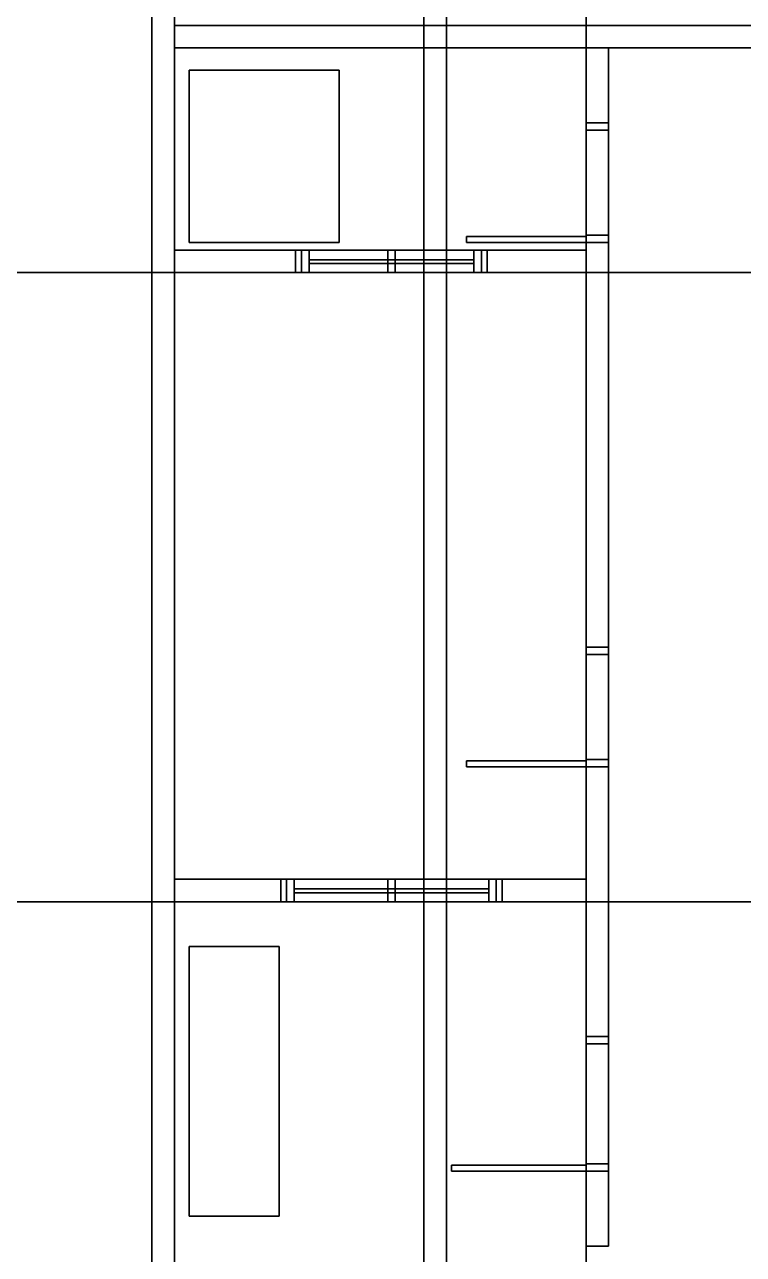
# Model space of a CAD drawing. Header units: metres. Extents: x 0 to 20, y 0 to 50.
# Drawn here: x 10 to 14.8, y 15.95 to 24.16 of the extents above; entities that cross this region are included whole.
import ezdxf

# ---------------------------------------------------------------- set-up
doc = ezdxf.new("R2010")
doc.units = ezdxf.units.M
doc.layers.add('MODELO_3D', color=7, linetype='Continuous')

msp = doc.modelspace()

# ---------------------------------------------------------------- linework, layer by layer
at = {"layer": 'MODELO_3D'}
for points in [[(0, 50, -0.25), (20, 50, -0.25), (20, 0, -0.25), (0, 0, -0.25)], [(20, 50, -0.05), (0, 50, -0.05), (0, 0, -0.05), (20, 0, -0.05)], [(2, 42, -0.15), (18, 42, -0.15), (18, 12, -0.15), (2, 12, -0.15)], [(18, 42), (2, 42), (2, 12), (18, 12)], [(2, 37, 4), (18, 37, 4), (18, 12, 4), (2, 12, 4)], [(18, 37, 4.2), (2, 37, 4.2), (2, 12, 4.2), (18, 12, 4.2)], [(12.666667, 12), (12.666667, 12, 4), (12.666667, 36, 4), (12.666667, 36)], [(12.666667, 36), (12.816667, 36), (12.816667, 12), (12.666667, 12)], [(12.816667, 36, 4), (12.666667, 36, 4), (12.666667, 12, 4), (12.816667, 12, 4)], [(12.816667, 36), (12.816667, 36, 4), (12.816667, 12, 4), (12.816667, 12)], [(9, 30.299999, 7.05), (11, 30.299999, 7.05), (11, 22.5, 7.05), (9, 22.5, 7.05)], [(11, 30.299999, 7.2), (9, 30.299999, 7.2), (9, 22.5, 7.2), (11, 22.5, 7.2)], [(11, 30.299999, 7.05), (11, 30.299999, 7.2), (11, 22.5, 7.2), (11, 22.5, 7.05)], [(11, 22.5, 7.05), (11, 22.5, 7.2), (11, 30.299999, 7.2), (11, 30.299999, 7.05)], [(11, 30.299999, 7.05), (13.75, 30.299999, 7.05), (13.75, 22.5, 7.05), (11, 22.5, 7.05)], [(13.75, 30.299999, 7.2), (11, 30.299999, 7.2), (11, 22.5, 7.2), (13.75, 22.5, 7.2)], [(13.75, 30.299999, 7.05), (13.75, 30.299999, 7.2), (13.75, 22.5, 7.2), (13.75, 22.5, 7.05)], [(13.75, 22.5, 7.05), (13.75, 22.5, 7.2), (13.75, 30.299999, 7.2), (13.75, 30.299999, 7.05)], [(13.75, 30.299999, 7.05), (18, 30.299999, 7.05), (18, 22.5, 7.05), (13.75, 22.5, 7.05)], [(18, 30.299999, 7.2), (13.75, 30.299999, 7.2), (13.75, 22.5, 7.2), (18, 22.5, 7.2)], [(10.85, 13.900001, 4.2), (10.85, 13.900001, 7.05), (10.85, 25, 7.05), (10.85, 25, 4.2)], [(10.85, 25, 4.2), (11, 25, 4.2), (11, 13.900001, 4.2), (10.85, 13.900001, 4.2)], [(11, 25, 7.05), (10.85, 25, 7.05), (10.85, 13.900001, 7.05), (11, 13.900001, 7.05)], [(11, 25, 4.2), (11, 25, 7.05), (11, 13.900001, 7.05), (11, 13.900001, 4.2)], [(11, 24, 4.2), (11, 24, 7.05), (11, 24.150002, 7.05), (11, 24.150002, 4.2)], [(11, 24.150002, 4.2), (11, 24.150002, 7.05), (18, 24.150002, 7.05), (18, 24.150002, 4.2)], [(11, 24.150002, 4.2), (18, 24.150002, 4.2), (18, 24, 4.2), (11, 24, 4.2)], [(18, 24.150002, 7.05), (11, 24.150002, 7.05), (11, 24, 7.05), (18, 24, 7.05)], [(18, 24, 4.2), (18, 24, 7.05), (11, 24, 7.05), (11, 24, 4.2)], [(13.75, 23.5, 4.2), (13.75, 23.5, 7.05), (13.75, 24, 7.05), (13.75, 24, 4.2)], [(13.75, 24, 4.2), (13.75, 24, 7.05), (13.9, 24, 7.05), (13.9, 24, 4.2)], [(13.75, 24, 4.2), (13.9, 24, 4.2), (13.9, 23.5, 4.2), (13.75, 23.5, 4.2)], [(13.9, 24, 7.05), (13.75, 24, 7.05), (13.75, 23.5, 7.05), (13.9, 23.5, 7.05)], [(13.9, 24, 4.2), (13.9, 24, 7.05), (13.9, 23.5, 7.05), (13.9, 23.5, 4.2)], [(11.1, 22.699999, 4.2), (11.1, 22.699999, 4.26), (11.1, 23.85, 4.26), (11.1, 23.85, 4.2)], [(11.1, 23.85, 4.2), (11.1, 23.85, 4.26), (12.1, 23.85, 4.26), (12.1, 23.85, 4.2)], [(11.1, 23.85, 4.2), (12.1, 23.85, 4.2), (12.1, 22.699999, 4.2), (11.1, 22.699999, 4.2)], [(12.1, 23.85, 4.26), (11.1, 23.85, 4.26), (11.1, 22.699999, 4.26), (12.1, 22.699999, 4.26)], [(12.1, 23.85, 4.2), (12.1, 23.85, 4.26), (12.1, 22.699999, 4.26), (12.1, 22.699999, 4.2)], [(13.75, 22.700001, 6.3), (13.75, 22.700001, 7.05), (13.75, 23.5, 7.05), (13.75, 23.5, 6.3)], [(13.75, 23.5, 6.3), (13.75, 23.5, 7.05), (13.9, 23.5, 7.05), (13.9, 23.5, 6.3)], [(13.75, 23.5, 6.3), (13.9, 23.5, 6.3), (13.9, 22.700001, 6.3), (13.75, 22.700001, 6.3)], [(13.9, 23.5, 7.05), (13.75, 23.5, 7.05), (13.75, 22.700001, 7.05), (13.9, 22.700001, 7.05)], [(13.75, 23.450001, 4.2), (13.75, 23.450001, 6.3), (13.75, 23.5, 6.3), (13.75, 23.5, 4.2)], [(13.75, 23.5, 4.2), (13.75, 23.5, 6.3), (13.9, 23.5, 6.3), (13.9, 23.5, 4.2)], [(13.75, 23.5, 4.2), (13.9, 23.5, 4.2), (13.9, 23.450001, 4.2), (13.75, 23.450001, 4.2)], [(13.9, 23.5, 6.3), (13.75, 23.5, 6.3), (13.75, 23.450001, 6.3), (13.9, 23.450001, 6.3)], [(13.75, 22.700001, 4.2), (13.75, 22.700001, 4.25), (13.75, 23.5, 4.25), (13.75, 23.5, 4.2)], [(13.75, 23.5, 4.2), (13.75, 23.5, 4.25), (13.9, 23.5, 4.25), (13.9, 23.5, 4.2)], [(13.75, 23.5, 4.2), (13.9, 23.5, 4.2), (13.9, 22.700001, 4.2), (13.75, 22.700001, 4.2)], [(13.9, 23.5, 4.25), (13.75, 23.5, 4.25), (13.75, 22.700001, 4.25), (13.9, 22.700001, 4.25)], [(13.75, 22.700001, 6.25), (13.75, 22.700001, 6.3), (13.75, 23.5, 6.3), (13.75, 23.5, 6.25)], [(13.75, 23.5, 6.25), (13.75, 23.5, 6.3), (13.9, 23.5, 6.3), (13.9, 23.5, 6.25)], [(13.75, 23.5, 6.25), (13.9, 23.5, 6.25), (13.9, 22.700001, 6.25), (13.75, 22.700001, 6.25)], [(13.9, 23.5, 6.3), (13.75, 23.5, 6.3), (13.75, 22.700001, 6.3), (13.9, 22.700001, 6.3)], [(13.9, 23.5, 4.2), (13.9, 23.5, 7.05), (13.75, 23.5, 7.05), (13.75, 23.5, 4.2)], [(13.9, 23.5, 6.3), (13.9, 23.5, 7.05), (13.9, 22.700001, 7.05), (13.9, 22.700001, 6.3)], [(13.9, 23.5, 4.2), (13.9, 23.5, 6.3), (13.9, 23.450001, 6.3), (13.9, 23.450001, 4.2)], [(13.9, 23.5, 4.2), (13.9, 23.5, 4.25), (13.9, 22.700001, 4.25), (13.9, 22.700001, 4.2)], [(13.9, 23.5, 6.25), (13.9, 23.5, 6.3), (13.9, 22.700001, 6.3), (13.9, 22.700001, 6.25)], [(13.9, 23.450001, 4.2), (13.9, 23.450001, 6.3), (13.75, 23.450001, 6.3), (13.75, 23.450001, 4.2)], [(13.75, 22.700001, 4.2), (13.75, 22.700001, 6.3), (13.75, 22.75, 6.3), (13.75, 22.75, 4.2)], [(13.75, 22.75, 4.2), (13.75, 22.75, 6.3), (13.9, 22.75, 6.3), (13.9, 22.75, 4.2)], [(13.75, 22.75, 4.2), (13.9, 22.75, 4.2), (13.9, 22.700001, 4.2), (13.75, 22.700001, 4.2)], [(13.9, 22.75, 6.3), (13.75, 22.75, 6.3), (13.75, 22.700001, 6.3), (13.9, 22.700001, 6.3)], [(13.9, 22.75, 4.2), (13.9, 22.75, 6.3), (13.9, 22.700001, 6.3), (13.9, 22.700001, 4.2)], [(12.1, 22.699999, 4.2), (12.1, 22.699999, 4.26), (11.1, 22.699999, 4.26), (11.1, 22.699999, 4.2)], [(12.950001, 22.699999, 4.2), (12.950001, 22.699999, 6.26), (12.950001, 22.74, 6.26), (12.950001, 22.74, 4.2)], [(12.950001, 22.74, 4.2), (12.950001, 22.74, 6.26), (13.75, 22.74, 6.26), (13.75, 22.74, 4.2)], [(12.950001, 22.74, 4.2), (13.75, 22.74, 4.2), (13.75, 22.699999, 4.2), (12.950001, 22.699999, 4.2)], [(13.75, 22.74, 6.26), (12.950001, 22.74, 6.26), (12.950001, 22.699999, 6.26), (13.75, 22.699999, 6.26)], [(13.75, 22.699999, 4.2), (13.75, 22.699999, 6.26), (12.950001, 22.699999, 6.26), (12.950001, 22.699999, 4.2)], [(13.75, 22.74, 4.2), (13.75, 22.74, 6.26), (13.75, 22.699999, 6.26), (13.75, 22.699999, 4.2)], [(13.75, 20, 4.2), (13.75, 20, 7.05), (13.75, 22.700001, 7.05), (13.75, 22.700001, 4.2)], [(13.75, 22.700001, 4.2), (13.75, 22.700001, 7.05), (13.9, 22.700001, 7.05), (13.9, 22.700001, 4.2)], [(13.75, 22.700001, 4.2), (13.9, 22.700001, 4.2), (13.9, 20, 4.2), (13.75, 20, 4.2)], [(13.9, 22.700001, 7.05), (13.75, 22.700001, 7.05), (13.75, 20, 7.05), (13.9, 20, 7.05)], [(13.9, 22.700001, 6.3), (13.9, 22.700001, 7.05), (13.75, 22.700001, 7.05), (13.75, 22.700001, 6.3)], [(13.9, 22.700001, 4.2), (13.9, 22.700001, 6.3), (13.75, 22.700001, 6.3), (13.75, 22.700001, 4.2)], [(13.9, 22.700001, 4.2), (13.9, 22.700001, 4.25), (13.75, 22.700001, 4.25), (13.75, 22.700001, 4.2)], [(13.9, 22.700001, 6.25), (13.9, 22.700001, 6.3), (13.75, 22.700001, 6.3), (13.75, 22.700001, 6.25)], [(13.9, 22.700001, 4.2), (13.9, 22.700001, 7.05), (13.9, 20, 7.05), (13.9, 20, 4.2)], [(11, 22.5, 4.2), (11, 22.5, 7.05), (11, 22.650002, 7.05), (11, 22.650002, 4.2)], [(11, 22.650002, 4.2), (11, 22.650002, 7.05), (11.85, 22.650002, 7.05), (11.85, 22.650002, 4.2)], [(11, 22.650002, 4.2), (11.85, 22.650002, 4.2), (11.85, 22.5, 4.2), (11, 22.5, 4.2)], [(11.85, 22.650002, 7.05), (11, 22.650002, 7.05), (11, 22.5, 7.05), (11.85, 22.5, 7.05)], [(11.809999, 22.5, 5.665), (11.809999, 22.5, 5.7), (11.809999, 22.650002, 5.7), (11.809999, 22.650002, 5.665)], [(11.809999, 22.650002, 5.665), (11.809999, 22.650002, 5.7), (13.09, 22.650002, 5.7), (13.09, 22.650002, 5.665)], [(11.809999, 22.650002, 5.665), (13.09, 22.650002, 5.665), (13.09, 22.5, 5.665), (11.809999, 22.5, 5.665)], [(13.09, 22.650002, 5.7), (11.809999, 22.650002, 5.7), (11.809999, 22.5, 5.7), (13.09, 22.5, 5.7)], [(11.849999, 22.5, 4.2), (11.849999, 22.5, 5.7), (11.849999, 22.650002, 5.7), (11.849999, 22.650002, 4.2)], [(11.849999, 22.650002, 4.2), (11.849999, 22.650002, 5.7), (13.05, 22.650002, 5.7), (13.05, 22.650002, 4.2)], [(11.849999, 22.650002, 4.2), (13.05, 22.650002, 4.2), (13.05, 22.5, 4.2), (11.849999, 22.5, 4.2)], [(13.05, 22.650002, 5.7), (11.849999, 22.650002, 5.7), (11.849999, 22.5, 5.7), (13.05, 22.5, 5.7)], [(11.849999, 22.5, 6.5), (11.849999, 22.5, 7.05), (11.849999, 22.650002, 7.05), (11.849999, 22.650002, 6.5)], [(11.849999, 22.650002, 6.5), (11.849999, 22.650002, 7.05), (13.05, 22.650002, 7.05), (13.05, 22.650002, 6.5)], [(11.849999, 22.650002, 6.5), (13.05, 22.650002, 6.5), (13.05, 22.5, 6.5), (11.849999, 22.5, 6.5)], [(13.05, 22.650002, 7.05), (11.849999, 22.650002, 7.05), (11.849999, 22.5, 7.05), (13.05, 22.5, 7.05)], [(11.849999, 22.5, 5.7), (11.849999, 22.5, 5.75), (11.849999, 22.650002, 5.75), (11.849999, 22.650002, 5.7)], [(11.849999, 22.650002, 5.7), (11.849999, 22.650002, 5.75), (13.05, 22.650002, 5.75), (13.05, 22.650002, 5.7)], [(11.849999, 22.650002, 5.7), (13.05, 22.650002, 5.7), (13.05, 22.5, 5.7), (11.849999, 22.5, 5.7)], [(13.05, 22.650002, 5.75), (11.849999, 22.650002, 5.75), (11.849999, 22.5, 5.75), (13.05, 22.5, 5.75)], [(11.849999, 22.5, 6.45), (11.849999, 22.5, 6.5), (11.849999, 22.650002, 6.5), (11.849999, 22.650002, 6.45)], [(11.849999, 22.650002, 6.45), (11.849999, 22.650002, 6.5), (13.05, 22.650002, 6.5), (13.05, 22.650002, 6.45)], [(11.849999, 22.650002, 6.45), (13.05, 22.650002, 6.45), (13.05, 22.5, 6.45), (11.849999, 22.5, 6.45)], [(13.05, 22.650002, 6.5), (11.849999, 22.650002, 6.5), (11.849999, 22.5, 6.5), (13.05, 22.5, 6.5)], [(11.85, 22.650002, 4.2), (11.85, 22.650002, 7.05), (11.85, 22.5, 7.05), (11.85, 22.5, 4.2)], [(11.85, 22.5, 5.7), (11.85, 22.5, 6.5), (11.85, 22.650002, 6.5), (11.85, 22.650002, 5.7)], [(11.85, 22.650002, 5.7), (11.85, 22.650002, 6.5), (11.9, 22.650002, 6.5), (11.9, 22.650002, 5.7)], [(11.85, 22.650002, 5.7), (11.9, 22.650002, 5.7), (11.9, 22.5, 5.7), (11.85, 22.5, 5.7)], [(11.9, 22.650002, 6.5), (11.85, 22.650002, 6.5), (11.85, 22.5, 6.5), (11.9, 22.5, 6.5)], [(11.9, 22.650002, 5.7), (11.9, 22.650002, 6.5), (11.9, 22.5, 6.5), (11.9, 22.5, 5.7)], [(11.9, 22.559999, 5.75), (11.9, 22.559999, 6.45), (11.9, 22.585001, 6.45), (11.9, 22.585001, 5.75)], [(11.9, 22.585001, 5.75), (11.9, 22.585001, 6.45), (13, 22.585001, 6.45), (13, 22.585001, 5.75)], [(11.9, 22.585001, 5.75), (13, 22.585001, 5.75), (13, 22.559999, 5.75), (11.9, 22.559999, 5.75)], [(13, 22.585001, 6.45), (11.9, 22.585001, 6.45), (11.9, 22.559999, 6.45), (13, 22.559999, 6.45)], [(12.425, 22.5, 5.7), (12.425, 22.5, 6.5), (12.425, 22.650002, 6.5), (12.425, 22.650002, 5.7)], [(12.425, 22.650002, 5.7), (12.425, 22.650002, 6.5), (12.474999, 22.650002, 6.5), (12.474999, 22.650002, 5.7)], [(12.425, 22.650002, 5.7), (12.474999, 22.650002, 5.7), (12.474999, 22.5, 5.7), (12.425, 22.5, 5.7)], [(12.474999, 22.650002, 6.5), (12.425, 22.650002, 6.5), (12.425, 22.5, 6.5), (12.474999, 22.5, 6.5)], [(12.474999, 22.650002, 5.7), (12.474999, 22.650002, 6.5), (12.474999, 22.5, 6.5), (12.474999, 22.5, 5.7)], [(13, 22.5, 5.7), (13, 22.5, 6.5), (13, 22.650002, 6.5), (13, 22.650002, 5.7)], [(13, 22.650002, 5.7), (13, 22.650002, 6.5), (13.049999, 22.650002, 6.5), (13.049999, 22.650002, 5.7)], [(13, 22.650002, 5.7), (13.049999, 22.650002, 5.7), (13.049999, 22.5, 5.7), (13, 22.5, 5.7)], [(13.049999, 22.650002, 6.5), (13, 22.650002, 6.5), (13, 22.5, 6.5), (13.049999, 22.5, 6.5)], [(13, 22.585001, 5.75), (13, 22.585001, 6.45), (13, 22.559999, 6.45), (13, 22.559999, 5.75)], [(13.049999, 22.650002, 5.7), (13.049999, 22.650002, 6.5), (13.049999, 22.5, 6.5), (13.049999, 22.5, 5.7)], [(13.049999, 22.5, 4.2), (13.049999, 22.5, 7.05), (13.049999, 22.650002, 7.05), (13.049999, 22.650002, 4.2)], [(13.049999, 22.650002, 4.2), (13.049999, 22.650002, 7.05), (13.75, 22.650002, 7.05), (13.75, 22.650002, 4.2)], [(13.049999, 22.650002, 4.2), (13.75, 22.650002, 4.2), (13.75, 22.5, 4.2), (13.049999, 22.5, 4.2)], [(13.75, 22.650002, 7.05), (13.049999, 22.650002, 7.05), (13.049999, 22.5, 7.05), (13.75, 22.5, 7.05)], [(13.05, 22.650002, 4.2), (13.05, 22.650002, 5.7), (13.05, 22.5, 5.7), (13.05, 22.5, 4.2)], [(13.05, 22.650002, 6.5), (13.05, 22.650002, 7.05), (13.05, 22.5, 7.05), (13.05, 22.5, 6.5)], [(13.05, 22.650002, 5.7), (13.05, 22.650002, 5.75), (13.05, 22.5, 5.75), (13.05, 22.5, 5.7)], [(13.05, 22.650002, 6.45), (13.05, 22.650002, 6.5), (13.05, 22.5, 6.5), (13.05, 22.5, 6.45)], [(13.09, 22.650002, 5.665), (13.09, 22.650002, 5.7), (13.09, 22.5, 5.7), (13.09, 22.5, 5.665)], [(13.75, 22.650002, 4.2), (13.75, 22.650002, 7.05), (13.75, 22.5, 7.05), (13.75, 22.5, 4.2)], [(9, 22.5, 7.05), (9, 22.5, 7.2), (11, 22.5, 7.2), (11, 22.5, 7.05)], [(9, 22.5, 7.05), (11, 22.5, 7.05), (11, 18.299999, 7.05), (9, 18.299999, 7.05)], [(11, 22.5, 7.2), (9, 22.5, 7.2), (9, 18.299999, 7.2), (11, 18.299999, 7.2)], [(11, 22.5, 7.05), (11, 22.5, 7.2), (9, 22.5, 7.2), (9, 22.5, 7.05)], [(11.85, 22.5, 4.2), (11.85, 22.5, 7.05), (11, 22.5, 7.05), (11, 22.5, 4.2)], [(11, 18.299999, 4.2), (11, 18.299999, 4.225), (11, 22.5, 4.225), (11, 22.5, 4.2)], [(11, 22.5, 4.2), (11, 22.5, 4.225), (13.75, 22.5, 4.225), (13.75, 22.5, 4.2)], [(11, 22.5, 4.2), (13.75, 22.5, 4.2), (13.75, 18.299999, 4.2), (11, 18.299999, 4.2)], [(13.75, 22.5, 4.225), (11, 22.5, 4.225), (11, 18.299999, 4.225), (13.75, 18.299999, 4.225)], [(11, 22.5, 7.05), (11, 22.5, 7.2), (11, 18.299999, 7.2), (11, 18.299999, 7.05)], [(13.75, 22.5, 7.05), (13.75, 22.5, 7.2), (11, 22.5, 7.2), (11, 22.5, 7.05)], [(13.09, 22.5, 5.665), (13.09, 22.5, 5.7), (11.809999, 22.5, 5.7), (11.809999, 22.5, 5.665)], [(13.05, 22.5, 4.2), (13.05, 22.5, 5.7), (11.849999, 22.5, 5.7), (11.849999, 22.5, 4.2)], [(13.05, 22.5, 6.5), (13.05, 22.5, 7.05), (11.849999, 22.5, 7.05), (11.849999, 22.5, 6.5)], [(13.05, 22.5, 5.7), (13.05, 22.5, 5.75), (11.849999, 22.5, 5.75), (11.849999, 22.5, 5.7)], [(13.05, 22.5, 6.45), (13.05, 22.5, 6.5), (11.849999, 22.5, 6.5), (11.849999, 22.5, 6.45)], [(11.9, 22.5, 5.7), (11.9, 22.5, 6.5), (11.85, 22.5, 6.5), (11.85, 22.5, 5.7)], [(13, 22.559999, 5.75), (13, 22.559999, 6.45), (11.9, 22.559999, 6.45), (11.9, 22.559999, 5.75)], [(12.474999, 22.5, 5.7), (12.474999, 22.5, 6.5), (12.425, 22.5, 6.5), (12.425, 22.5, 5.7)], [(13.049999, 22.5, 5.7), (13.049999, 22.5, 6.5), (13, 22.5, 6.5), (13, 22.5, 5.7)], [(13.75, 22.5, 4.2), (13.75, 22.5, 7.05), (13.049999, 22.5, 7.05), (13.049999, 22.5, 4.2)], [(13.75, 22.5, 4.2), (13.75, 22.5, 4.225), (13.75, 18.299999, 4.225), (13.75, 18.299999, 4.2)], [(13.75, 18.299999, 7.05), (13.75, 18.299999, 7.2), (13.75, 22.5, 7.2), (13.75, 22.5, 7.05)], [(13.75, 22.5, 7.05), (13.75, 22.5, 7.2), (18, 22.5, 7.2), (18, 22.5, 7.05)], [(13.75, 22.5, 7.05), (18, 22.5, 7.05), (18, 18.299999, 7.05), (13.75, 18.299999, 7.05)], [(18, 22.5, 7.2), (13.75, 22.5, 7.2), (13.75, 18.299999, 7.2), (18, 18.299999, 7.2)], [(18, 22.5, 7.05), (18, 22.5, 7.2), (13.75, 22.5, 7.2), (13.75, 22.5, 7.05)], [(13.75, 19.200001, 6.3), (13.75, 19.200001, 7.05), (13.75, 20, 7.05), (13.75, 20, 6.3)], [(13.75, 20, 6.3), (13.75, 20, 7.05), (13.9, 20, 7.05), (13.9, 20, 6.3)], [(13.75, 20, 6.3), (13.9, 20, 6.3), (13.9, 19.200001, 6.3), (13.75, 19.200001, 6.3)], [(13.9, 20, 7.05), (13.75, 20, 7.05), (13.75, 19.200001, 7.05), (13.9, 19.200001, 7.05)], [(13.75, 19.950001, 4.2), (13.75, 19.950001, 6.3), (13.75, 20, 6.3), (13.75, 20, 4.2)], [(13.75, 20, 4.2), (13.75, 20, 6.3), (13.9, 20, 6.3), (13.9, 20, 4.2)], [(13.75, 20, 4.2), (13.9, 20, 4.2), (13.9, 19.950001, 4.2), (13.75, 19.950001, 4.2)], [(13.9, 20, 6.3), (13.75, 20, 6.3), (13.75, 19.950001, 6.3), (13.9, 19.950001, 6.3)], [(13.75, 19.200001, 4.2), (13.75, 19.200001, 4.25), (13.75, 20, 4.25), (13.75, 20, 4.2)], [(13.75, 20, 4.2), (13.75, 20, 4.25), (13.9, 20, 4.25), (13.9, 20, 4.2)], [(13.75, 20, 4.2), (13.9, 20, 4.2), (13.9, 19.200001, 4.2), (13.75, 19.200001, 4.2)], [(13.9, 20, 4.25), (13.75, 20, 4.25), (13.75, 19.200001, 4.25), (13.9, 19.200001, 4.25)], [(13.75, 19.200001, 6.25), (13.75, 19.200001, 6.3), (13.75, 20, 6.3), (13.75, 20, 6.25)], [(13.75, 20, 6.25), (13.75, 20, 6.3), (13.9, 20, 6.3), (13.9, 20, 6.25)], [(13.75, 20, 6.25), (13.9, 20, 6.25), (13.9, 19.200001, 6.25), (13.75, 19.200001, 6.25)], [(13.9, 20, 6.3), (13.75, 20, 6.3), (13.75, 19.200001, 6.3), (13.9, 19.200001, 6.3)], [(13.9, 20, 4.2), (13.9, 20, 7.05), (13.75, 20, 7.05), (13.75, 20, 4.2)], [(13.9, 19.950001, 4.2), (13.9, 19.950001, 6.3), (13.75, 19.950001, 6.3), (13.75, 19.950001, 4.2)], [(13.9, 20, 6.3), (13.9, 20, 7.05), (13.9, 19.200001, 7.05), (13.9, 19.200001, 6.3)], [(13.9, 20, 4.2), (13.9, 20, 6.3), (13.9, 19.950001, 6.3), (13.9, 19.950001, 4.2)], [(13.9, 20, 4.2), (13.9, 20, 4.25), (13.9, 19.200001, 4.25), (13.9, 19.200001, 4.2)], [(13.9, 20, 6.25), (13.9, 20, 6.3), (13.9, 19.200001, 6.3), (13.9, 19.200001, 6.25)], [(12.950001, 19.199999, 4.2), (12.950001, 19.199999, 6.26), (12.950001, 19.24, 6.26), (12.950001, 19.24, 4.2)], [(12.950001, 19.24, 4.2), (12.950001, 19.24, 6.26), (13.75, 19.24, 6.26), (13.75, 19.24, 4.2)], [(12.950001, 19.24, 4.2), (13.75, 19.24, 4.2), (13.75, 19.199999, 4.2), (12.950001, 19.199999, 4.2)], [(13.75, 19.24, 6.26), (12.950001, 19.24, 6.26), (12.950001, 19.199999, 6.26), (13.75, 19.199999, 6.26)], [(13.75, 19.200001, 4.2), (13.75, 19.200001, 6.3), (13.75, 19.25, 6.3), (13.75, 19.25, 4.2)], [(13.75, 19.25, 4.2), (13.75, 19.25, 6.3), (13.9, 19.25, 6.3), (13.9, 19.25, 4.2)], [(13.75, 19.25, 4.2), (13.9, 19.25, 4.2), (13.9, 19.200001, 4.2), (13.75, 19.200001, 4.2)], [(13.9, 19.25, 6.3), (13.75, 19.25, 6.3), (13.75, 19.200001, 6.3), (13.9, 19.200001, 6.3)], [(13.75, 19.24, 4.2), (13.75, 19.24, 6.26), (13.75, 19.199999, 6.26), (13.75, 19.199999, 4.2)], [(13.9, 19.25, 4.2), (13.9, 19.25, 6.3), (13.9, 19.200001, 6.3), (13.9, 19.200001, 4.2)], [(13.75, 19.199999, 4.2), (13.75, 19.199999, 6.26), (12.950001, 19.199999, 6.26), (12.950001, 19.199999, 4.2)], [(13.9, 19.200001, 6.3), (13.9, 19.200001, 7.05), (13.75, 19.200001, 7.05), (13.75, 19.200001, 6.3)], [(13.9, 19.200001, 4.2), (13.9, 19.200001, 6.3), (13.75, 19.200001, 6.3), (13.75, 19.200001, 4.2)], [(13.9, 19.200001, 4.2), (13.9, 19.200001, 4.25), (13.75, 19.200001, 4.25), (13.75, 19.200001, 4.2)], [(13.9, 19.200001, 6.25), (13.9, 19.200001, 6.3), (13.75, 19.200001, 6.3), (13.75, 19.200001, 6.25)], [(13.75, 17.4, 4.2), (13.75, 17.4, 7.05), (13.75, 19.199999, 7.05), (13.75, 19.199999, 4.2)], [(13.75, 19.199999, 4.2), (13.75, 19.199999, 7.05), (13.9, 19.199999, 7.05), (13.9, 19.199999, 4.2)], [(13.75, 19.199999, 4.2), (13.9, 19.199999, 4.2), (13.9, 17.4, 4.2), (13.75, 17.4, 4.2)], [(13.9, 19.199999, 7.05), (13.75, 19.199999, 7.05), (13.75, 17.4, 7.05), (13.9, 17.4, 7.05)], [(13.9, 19.199999, 4.2), (13.9, 19.199999, 7.05), (13.9, 17.4, 7.05), (13.9, 17.4, 4.2)], [(11, 18.299999, 4.2), (11, 18.299999, 7.05), (11, 18.450001, 7.05), (11, 18.450001, 4.2)], [(11, 18.450001, 4.2), (11, 18.450001, 7.05), (11.75, 18.450001, 7.05), (11.75, 18.450001, 4.2)], [(11, 18.450001, 4.2), (11.75, 18.450001, 4.2), (11.75, 18.299999, 4.2), (11, 18.299999, 4.2)], [(11.75, 18.450001, 7.05), (11, 18.450001, 7.05), (11, 18.299999, 7.05), (11.75, 18.299999, 7.05)], [(11.71, 18.299999, 5.265), (11.71, 18.299999, 5.3), (11.71, 18.450001, 5.3), (11.71, 18.450001, 5.265)], [(11.71, 18.450001, 5.265), (11.71, 18.450001, 5.3), (13.19, 18.450001, 5.3), (13.19, 18.450001, 5.265)], [(11.71, 18.450001, 5.265), (13.19, 18.450001, 5.265), (13.19, 18.299999, 5.265), (11.71, 18.299999, 5.265)], [(13.19, 18.450001, 5.3), (11.71, 18.450001, 5.3), (11.71, 18.299999, 5.3), (13.19, 18.299999, 5.3)], [(11.75, 18.450001, 4.2), (11.75, 18.450001, 7.05), (11.75, 18.299999, 7.05), (11.75, 18.299999, 4.2)], [(11.75, 18.299999, 4.2), (11.75, 18.299999, 5.3), (11.75, 18.450001, 5.3), (11.75, 18.450001, 4.2)], [(11.75, 18.450001, 4.2), (11.75, 18.450001, 5.3), (13.15, 18.450001, 5.3), (13.15, 18.450001, 4.2)], [(11.75, 18.450001, 4.2), (13.15, 18.450001, 4.2), (13.15, 18.299999, 4.2), (11.75, 18.299999, 4.2)], [(13.15, 18.450001, 5.3), (11.75, 18.450001, 5.3), (11.75, 18.299999, 5.3), (13.15, 18.299999, 5.3)], [(11.75, 18.299999, 6.7), (11.75, 18.299999, 7.05), (11.75, 18.450001, 7.05), (11.75, 18.450001, 6.7)], [(11.75, 18.450001, 6.7), (11.75, 18.450001, 7.05), (13.15, 18.450001, 7.05), (13.15, 18.450001, 6.7)], [(11.75, 18.450001, 6.7), (13.15, 18.450001, 6.7), (13.15, 18.299999, 6.7), (11.75, 18.299999, 6.7)], [(13.15, 18.450001, 7.05), (11.75, 18.450001, 7.05), (11.75, 18.299999, 7.05), (13.15, 18.299999, 7.05)], [(11.75, 18.299999, 5.3), (11.75, 18.299999, 6.7), (11.75, 18.450001, 6.7), (11.75, 18.450001, 5.3)], [(11.75, 18.450001, 5.3), (11.75, 18.450001, 6.7), (11.799999, 18.450001, 6.7), (11.799999, 18.450001, 5.3)], [(11.75, 18.450001, 5.3), (11.799999, 18.450001, 5.3), (11.799999, 18.299999, 5.3), (11.75, 18.299999, 5.3)], [(11.799999, 18.450001, 6.7), (11.75, 18.450001, 6.7), (11.75, 18.299999, 6.7), (11.799999, 18.299999, 6.7)], [(11.75, 18.299999, 5.3), (11.75, 18.299999, 5.35), (11.75, 18.450001, 5.35), (11.75, 18.450001, 5.3)], [(11.75, 18.450001, 5.3), (11.75, 18.450001, 5.35), (13.15, 18.450001, 5.35), (13.15, 18.450001, 5.3)], [(11.75, 18.450001, 5.3), (13.15, 18.450001, 5.3), (13.15, 18.299999, 5.3), (11.75, 18.299999, 5.3)], [(13.15, 18.450001, 5.35), (11.75, 18.450001, 5.35), (11.75, 18.299999, 5.35), (13.15, 18.299999, 5.35)], [(11.75, 18.299999, 6.65), (11.75, 18.299999, 6.7), (11.75, 18.450001, 6.7), (11.75, 18.450001, 6.65)], [(11.75, 18.450001, 6.65), (11.75, 18.450001, 6.7), (13.15, 18.450001, 6.7), (13.15, 18.450001, 6.65)], [(11.75, 18.450001, 6.65), (13.15, 18.450001, 6.65), (13.15, 18.299999, 6.65), (11.75, 18.299999, 6.65)], [(13.15, 18.450001, 6.7), (11.75, 18.450001, 6.7), (11.75, 18.299999, 6.7), (13.15, 18.299999, 6.7)], [(11.799999, 18.450001, 5.3), (11.799999, 18.450001, 6.7), (11.799999, 18.299999, 6.7), (11.799999, 18.299999, 5.3)], [(12.425, 18.299999, 5.3), (12.425, 18.299999, 6.7), (12.425, 18.450001, 6.7), (12.425, 18.450001, 5.3)], [(12.425, 18.450001, 5.3), (12.425, 18.450001, 6.7), (12.474999, 18.450001, 6.7), (12.474999, 18.450001, 5.3)], [(12.425, 18.450001, 5.3), (12.474999, 18.450001, 5.3), (12.474999, 18.299999, 5.3), (12.425, 18.299999, 5.3)], [(12.474999, 18.450001, 6.7), (12.425, 18.450001, 6.7), (12.425, 18.299999, 6.7), (12.474999, 18.299999, 6.7)], [(12.474999, 18.450001, 5.3), (12.474999, 18.450001, 6.7), (12.474999, 18.299999, 6.7), (12.474999, 18.299999, 5.3)], [(13.1, 18.299999, 5.3), (13.1, 18.299999, 6.7), (13.1, 18.450001, 6.7), (13.1, 18.450001, 5.3)], [(13.1, 18.450001, 5.3), (13.1, 18.450001, 6.7), (13.15, 18.450001, 6.7), (13.15, 18.450001, 5.3)], [(13.1, 18.450001, 5.3), (13.15, 18.450001, 5.3), (13.15, 18.299999, 5.3), (13.1, 18.299999, 5.3)], [(13.15, 18.450001, 6.7), (13.1, 18.450001, 6.7), (13.1, 18.299999, 6.7), (13.15, 18.299999, 6.7)], [(13.15, 18.450001, 4.2), (13.15, 18.450001, 5.3), (13.15, 18.299999, 5.3), (13.15, 18.299999, 4.2)], [(13.15, 18.450001, 6.7), (13.15, 18.450001, 7.05), (13.15, 18.299999, 7.05), (13.15, 18.299999, 6.7)], [(13.15, 18.450001, 5.3), (13.15, 18.450001, 6.7), (13.15, 18.299999, 6.7), (13.15, 18.299999, 5.3)], [(13.15, 18.450001, 5.3), (13.15, 18.450001, 5.35), (13.15, 18.299999, 5.35), (13.15, 18.299999, 5.3)], [(13.15, 18.450001, 6.65), (13.15, 18.450001, 6.7), (13.15, 18.299999, 6.7), (13.15, 18.299999, 6.65)], [(13.15, 18.299999, 4.2), (13.15, 18.299999, 7.05), (13.15, 18.450001, 7.05), (13.15, 18.450001, 4.2)], [(13.15, 18.450001, 4.2), (13.15, 18.450001, 7.05), (13.75, 18.450001, 7.05), (13.75, 18.450001, 4.2)], [(13.15, 18.450001, 4.2), (13.75, 18.450001, 4.2), (13.75, 18.299999, 4.2), (13.15, 18.299999, 4.2)], [(13.75, 18.450001, 7.05), (13.15, 18.450001, 7.05), (13.15, 18.299999, 7.05), (13.75, 18.299999, 7.05)], [(13.19, 18.450001, 5.265), (13.19, 18.450001, 5.3), (13.19, 18.299999, 5.3), (13.19, 18.299999, 5.265)], [(13.75, 18.450001, 4.2), (13.75, 18.450001, 7.05), (13.75, 18.299999, 7.05), (13.75, 18.299999, 4.2)], [(11.8, 18.359999, 5.35), (11.8, 18.359999, 6.65), (11.8, 18.385, 6.65), (11.8, 18.385, 5.35)], [(11.8, 18.385, 5.35), (11.8, 18.385, 6.65), (13.099999, 18.385, 6.65), (13.099999, 18.385, 5.35)], [(11.8, 18.385, 5.35), (13.099999, 18.385, 5.35), (13.099999, 18.359999, 5.35), (11.8, 18.359999, 5.35)], [(13.099999, 18.385, 6.65), (11.8, 18.385, 6.65), (11.8, 18.359999, 6.65), (13.099999, 18.359999, 6.65)], [(13.099999, 18.359999, 5.35), (13.099999, 18.359999, 6.65), (11.8, 18.359999, 6.65), (11.8, 18.359999, 5.35)], [(13.099999, 18.385, 5.35), (13.099999, 18.385, 6.65), (13.099999, 18.359999, 6.65), (13.099999, 18.359999, 5.35)], [(9, 18.299999, 7.05), (9, 18.299999, 7.2), (11, 18.299999, 7.2), (11, 18.299999, 7.05)], [(9, 18.299999, 7.05), (11, 18.299999, 7.05), (11, 12, 7.05), (9, 12, 7.05)], [(11, 18.299999, 7.2), (9, 18.299999, 7.2), (9, 12, 7.2), (11, 12, 7.2)], [(11, 18.299999, 7.05), (11, 18.299999, 7.2), (9, 18.299999, 7.2), (9, 18.299999, 7.05)], [(11.75, 18.299999, 4.2), (11.75, 18.299999, 7.05), (11, 18.299999, 7.05), (11, 18.299999, 4.2)], [(13.75, 18.299999, 4.2), (13.75, 18.299999, 4.225), (11, 18.299999, 4.225), (11, 18.299999, 4.2)], [(11, 18.299999, 7.05), (11, 18.299999, 7.2), (11, 12, 7.2), (11, 12, 7.05)], [(11, 12, 7.05), (11, 12, 7.2), (11, 18.299999, 7.2), (11, 18.299999, 7.05)], [(11, 18.299999, 7.05), (11, 18.299999, 7.2), (13.75, 18.299999, 7.2), (13.75, 18.299999, 7.05)], [(11, 18.299999, 7.05), (13.75, 18.299999, 7.05), (13.75, 12, 7.05), (11, 12, 7.05)], [(13.75, 18.299999, 7.2), (11, 18.299999, 7.2), (11, 12, 7.2), (13.75, 12, 7.2)], [(13.19, 18.299999, 5.265), (13.19, 18.299999, 5.3), (11.71, 18.299999, 5.3), (11.71, 18.299999, 5.265)], [(13.15, 18.299999, 4.2), (13.15, 18.299999, 5.3), (11.75, 18.299999, 5.3), (11.75, 18.299999, 4.2)], [(13.15, 18.299999, 6.7), (13.15, 18.299999, 7.05), (11.75, 18.299999, 7.05), (11.75, 18.299999, 6.7)], [(11.799999, 18.299999, 5.3), (11.799999, 18.299999, 6.7), (11.75, 18.299999, 6.7), (11.75, 18.299999, 5.3)], [(13.15, 18.299999, 5.3), (13.15, 18.299999, 5.35), (11.75, 18.299999, 5.35), (11.75, 18.299999, 5.3)], [(13.15, 18.299999, 6.65), (13.15, 18.299999, 6.7), (11.75, 18.299999, 6.7), (11.75, 18.299999, 6.65)], [(12.474999, 18.299999, 5.3), (12.474999, 18.299999, 6.7), (12.425, 18.299999, 6.7), (12.425, 18.299999, 5.3)], [(13.15, 18.299999, 5.3), (13.15, 18.299999, 6.7), (13.1, 18.299999, 6.7), (13.1, 18.299999, 5.3)], [(13.75, 18.299999, 4.2), (13.75, 18.299999, 7.05), (13.15, 18.299999, 7.05), (13.15, 18.299999, 4.2)], [(13.75, 18.299999, 7.05), (13.75, 18.299999, 7.2), (13.75, 12, 7.2), (13.75, 12, 7.05)], [(13.75, 12, 7.05), (13.75, 12, 7.2), (13.75, 18.299999, 7.2), (13.75, 18.299999, 7.05)], [(13.75, 18.299999, 7.05), (13.75, 18.299999, 7.2), (18, 18.299999, 7.2), (18, 18.299999, 7.05)], [(13.75, 18.299999, 7.05), (18, 18.299999, 7.05), (18, 12, 7.05), (13.75, 12, 7.05)], [(18, 18.299999, 7.2), (13.75, 18.299999, 7.2), (13.75, 12, 7.2), (18, 12, 7.2)], [(18, 18.299999, 7.05), (18, 18.299999, 7.2), (13.75, 18.299999, 7.2), (13.75, 18.299999, 7.05)], [(11.099999, 16.200001, 4.2), (11.099999, 16.200001, 5.1), (11.099999, 18, 5.1), (11.099999, 18, 4.2)], [(11.099999, 18, 4.2), (11.099999, 18, 5.1), (11.7, 18, 5.1), (11.7, 18, 4.2)], [(11.099999, 18, 4.2), (11.7, 18, 4.2), (11.7, 16.200001, 4.2), (11.099999, 16.200001, 4.2)], [(11.7, 18, 5.1), (11.099999, 18, 5.1), (11.099999, 16.200001, 5.1), (11.7, 16.200001, 5.1)], [(11.7, 18, 4.2), (11.7, 18, 5.1), (11.7, 16.200001, 5.1), (11.7, 16.200001, 4.2)], [(13.75, 16.5, 6.3), (13.75, 16.5, 7.05), (13.75, 17.400002, 7.05), (13.75, 17.400002, 6.3)], [(13.75, 17.400002, 6.3), (13.75, 17.400002, 7.05), (13.9, 17.400002, 7.05), (13.9, 17.400002, 6.3)], [(13.75, 17.400002, 6.3), (13.9, 17.400002, 6.3), (13.9, 16.5, 6.3), (13.75, 16.5, 6.3)], [(13.9, 17.400002, 7.05), (13.75, 17.400002, 7.05), (13.75, 16.5, 7.05), (13.9, 16.5, 7.05)], [(13.75, 16.5, 4.2), (13.75, 16.5, 4.25), (13.75, 17.400002, 4.25), (13.75, 17.400002, 4.2)], [(13.75, 17.400002, 4.2), (13.75, 17.400002, 4.25), (13.9, 17.400002, 4.25), (13.9, 17.400002, 4.2)], [(13.75, 17.400002, 4.2), (13.9, 17.400002, 4.2), (13.9, 16.5, 4.2), (13.75, 16.5, 4.2)], [(13.9, 17.400002, 4.25), (13.75, 17.400002, 4.25), (13.75, 16.5, 4.25), (13.9, 16.5, 4.25)], [(13.75, 16.5, 6.25), (13.75, 16.5, 6.3), (13.75, 17.400002, 6.3), (13.75, 17.400002, 6.25)], [(13.75, 17.400002, 6.25), (13.75, 17.400002, 6.3), (13.9, 17.400002, 6.3), (13.9, 17.400002, 6.25)], [(13.75, 17.400002, 6.25), (13.9, 17.400002, 6.25), (13.9, 16.5, 6.25), (13.75, 16.5, 6.25)], [(13.9, 17.400002, 6.3), (13.75, 17.400002, 6.3), (13.75, 16.5, 6.3), (13.9, 16.5, 6.3)], [(13.75, 17.35, 4.2), (13.75, 17.35, 6.3), (13.75, 17.4, 6.3), (13.75, 17.4, 4.2)], [(13.75, 17.4, 4.2), (13.75, 17.4, 6.3), (13.9, 17.4, 6.3), (13.9, 17.4, 4.2)], [(13.75, 17.4, 4.2), (13.9, 17.4, 4.2), (13.9, 17.35, 4.2), (13.75, 17.35, 4.2)], [(13.9, 17.4, 6.3), (13.75, 17.4, 6.3), (13.75, 17.35, 6.3), (13.9, 17.35, 6.3)], [(13.9, 17.4, 4.2), (13.9, 17.4, 7.05), (13.75, 17.4, 7.05), (13.75, 17.4, 4.2)], [(13.9, 17.35, 4.2), (13.9, 17.35, 6.3), (13.75, 17.35, 6.3), (13.75, 17.35, 4.2)], [(13.9, 17.400002, 6.3), (13.9, 17.400002, 7.05), (13.9, 16.5, 7.05), (13.9, 16.5, 6.3)], [(13.9, 17.400002, 4.2), (13.9, 17.400002, 4.25), (13.9, 16.5, 4.25), (13.9, 16.5, 4.2)], [(13.9, 17.400002, 6.25), (13.9, 17.400002, 6.3), (13.9, 16.5, 6.3), (13.9, 16.5, 6.25)], [(13.9, 17.4, 4.2), (13.9, 17.4, 6.3), (13.9, 17.35, 6.3), (13.9, 17.35, 4.2)], [(12.85, 16.5, 4.2), (12.85, 16.5, 6.26), (12.85, 16.540001, 6.26), (12.85, 16.540001, 4.2)], [(12.85, 16.540001, 4.2), (12.85, 16.540001, 6.26), (13.75, 16.540001, 6.26), (13.75, 16.540001, 4.2)], [(12.85, 16.540001, 4.2), (13.75, 16.540001, 4.2), (13.75, 16.5, 4.2), (12.85, 16.5, 4.2)], [(13.75, 16.540001, 6.26), (12.85, 16.540001, 6.26), (12.85, 16.5, 6.26), (13.75, 16.5, 6.26)], [(13.75, 16.5, 4.2), (13.75, 16.5, 6.3), (13.75, 16.549999, 6.3), (13.75, 16.549999, 4.2)], [(13.75, 16.549999, 4.2), (13.75, 16.549999, 6.3), (13.9, 16.549999, 6.3), (13.9, 16.549999, 4.2)], [(13.75, 16.549999, 4.2), (13.9, 16.549999, 4.2), (13.9, 16.5, 4.2), (13.75, 16.5, 4.2)], [(13.9, 16.549999, 6.3), (13.75, 16.549999, 6.3), (13.75, 16.5, 6.3), (13.9, 16.5, 6.3)], [(13.75, 16.540001, 4.2), (13.75, 16.540001, 6.26), (13.75, 16.5, 6.26), (13.75, 16.5, 4.2)], [(13.9, 16.549999, 4.2), (13.9, 16.549999, 6.3), (13.9, 16.5, 6.3), (13.9, 16.5, 4.2)], [(13.75, 16.5, 4.2), (13.75, 16.5, 6.26), (12.85, 16.5, 6.26), (12.85, 16.5, 4.2)], [(13.75, 16, 4.2), (13.75, 16, 7.05), (13.75, 16.5, 7.05), (13.75, 16.5, 4.2)], [(13.75, 16.5, 4.2), (13.75, 16.5, 7.05), (13.9, 16.5, 7.05), (13.9, 16.5, 4.2)], [(13.75, 16.5, 4.2), (13.9, 16.5, 4.2), (13.9, 16, 4.2), (13.75, 16, 4.2)], [(13.9, 16.5, 7.05), (13.75, 16.5, 7.05), (13.75, 16, 7.05), (13.9, 16, 7.05)], [(13.9, 16.5, 6.3), (13.9, 16.5, 7.05), (13.75, 16.5, 7.05), (13.75, 16.5, 6.3)], [(13.9, 16.5, 4.2), (13.9, 16.5, 6.3), (13.75, 16.5, 6.3), (13.75, 16.5, 4.2)], [(13.9, 16.5, 4.2), (13.9, 16.5, 4.25), (13.75, 16.5, 4.25), (13.75, 16.5, 4.2)], [(13.9, 16.5, 6.25), (13.9, 16.5, 6.3), (13.75, 16.5, 6.3), (13.75, 16.5, 6.25)], [(13.9, 16.5, 4.2), (13.9, 16.5, 7.05), (13.9, 16, 7.05), (13.9, 16, 4.2)], [(11.7, 16.200001, 4.2), (11.7, 16.200001, 5.1), (11.099999, 16.200001, 5.1), (11.099999, 16.200001, 4.2)], [(13.9, 16, 4.2), (13.9, 16, 7.05), (13.75, 16, 7.05), (13.75, 16, 4.2)]]:
    msp.add_3dface(points, dxfattribs=at)

doc.saveas('drawing.dxf')
